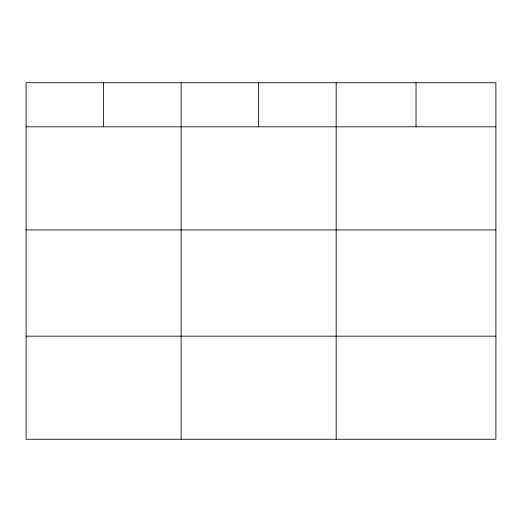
<?xml version="1.0" encoding="UTF-8"?>
<svg xmlns="http://www.w3.org/2000/svg" width="522" height="522" viewBox="0 0 522 522"><rect width="100%" height="100%" fill="white"/><g stroke="black" fill="none" stroke-linecap="round" stroke-linejoin="round"><path stroke-width="0.78" d="M495.9 229.934L495.9 82.73L26.1 82.73L26.1 439.27L495.9 439.27L495.9 229.934L26.1 229.934M26.1 126.826L495.9 126.826M26.1 336.168L495.9 336.168M416.034 82.73L416.034 126.826M336.168 82.73L336.168 439.27M258.651 82.73L258.651 126.826M181.134 82.73L181.134 439.27M103.617 82.73L103.617 126.826"/></g></svg>
